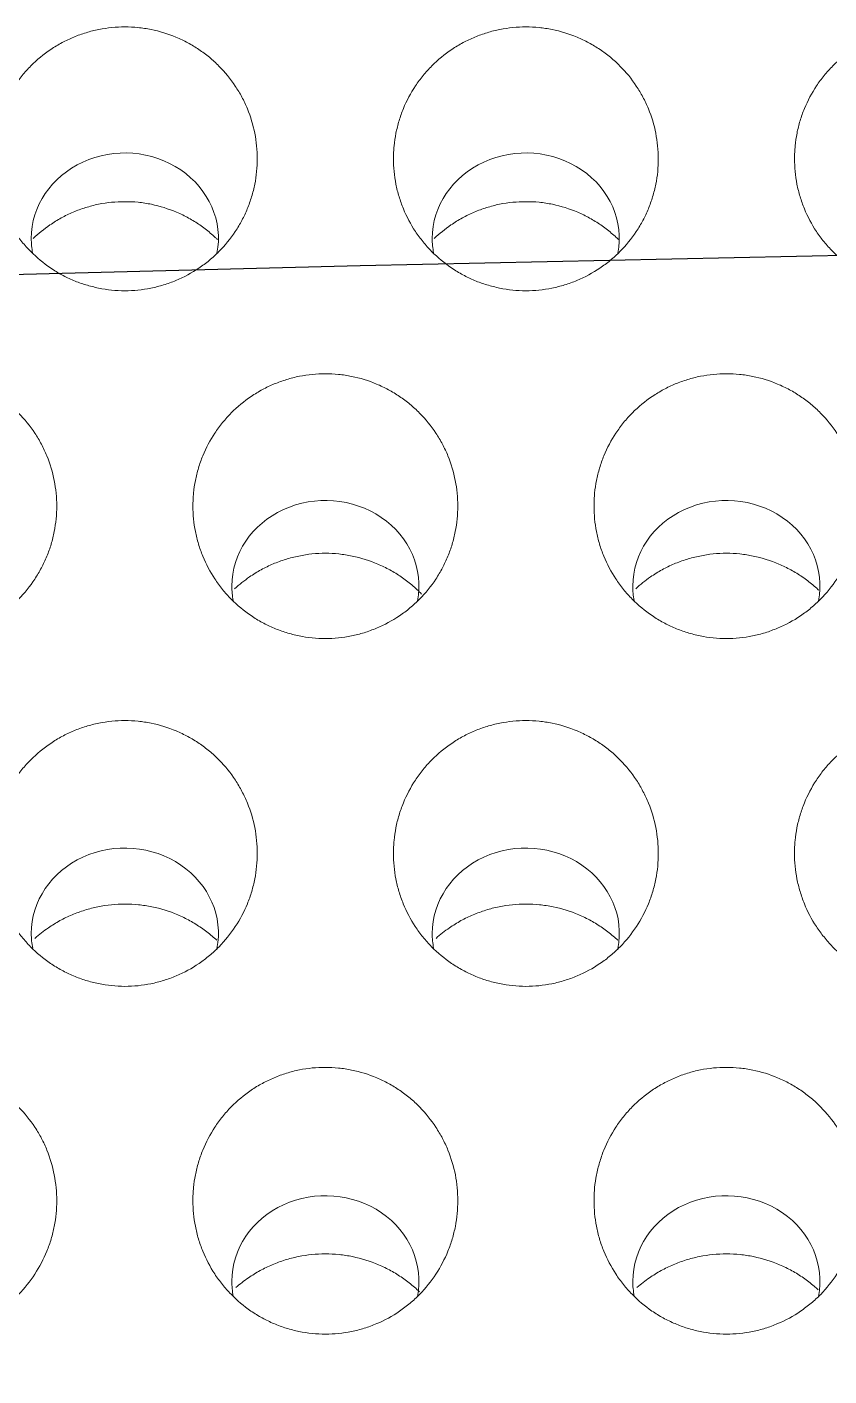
# Model space of a CAD drawing. Header units: inches. Extents: x 3778 to 56227, y -16914 to 35091.
# Drawn here: x 43222.56 to 43228.54, y -12617.59 to -12607.54 of the extents above; entities that cross this region are included whole.
import ezdxf

# ---------------------------------------------------------------- set-up
doc = ezdxf.new("R2010")
doc.units = ezdxf.units.IN
doc.header["$LTSCALE"] = 100
doc.header["$MEASUREMENT"] = 0
doc.linetypes.add('DH-HID2', pattern=[1.2, 0.8, -0.4])
doc.layers.add('2-con', color=2, linetype='Continuous')
doc.layers.add('FU-FURM', color=251, linetype='DH-HID2')
doc.layers.add('mark-B', color=2, linetype='Continuous', lineweight=20)

# ---------------------------------------------------------------- blocks, each defined once
blk = doc.blocks.new('cjscjdeh')
at = {"layer": 'FU-FURM', "color": 8}
blk.add_arc((151099.517, 66904.318), 1330.569, 80.781096, 99.076777, dxfattribs=at)
blk = doc.blocks.new('무풍1WAY 대형')
at = {"layer": 'mark-B'}
for centre, start_param, end_param in [((-543.721, -462.07), 2.9638, 6.283185), ((-543.721, -462.07), 0, 0.173766), ((-540.734, -462.07), 2.9638, 6.283185), ((-540.734, -462.07), 0, 0.173766), ((-542.227, -464.658), 2.964977, 6.283185), ((-542.227, -464.658), 0, 0.172588), ((-539.24, -464.658), 2.964977, 6.283185), ((-539.24, -464.658), 0, 0.172588), ((-543.721, -467.245), 2.966255, 6.283185), ((-543.721, -467.245), 0, 0.171318), ((-540.734, -467.245), 2.966255, 6.283185), ((-540.734, -467.245), 0, 0.171318), ((-542.227, -469.832), 2.967433, 6.283185), ((-542.227, -469.832), 0, 0.17014), ((-539.24, -469.832), 2.967433, 6.283185), ((-539.24, -469.832), 0, 0.17014)]:
    blk.add_ellipse(centre, major_axis=(0.697, 0), ratio=0.913545, start_param=start_param, end_param=end_param, dxfattribs=at)
for points, knots in [([(-543.721, -461.676), (-543.655, -461.676), (-543.59, -461.683), (-543.493, -461.703), (-543.461, -461.711), (-543.399, -461.73), (-543.338, -461.753), (-543.279, -461.781), (-543.222, -461.812), (-543.194, -461.83), (-543.113, -461.885), (-543.064, -461.926), (-542.996, -461.996), (-542.975, -462.02), (-542.934, -462.071), (-542.915, -462.097), (-542.862, -462.178), (-542.832, -462.235), (-542.802, -462.309), (-542.796, -462.324), (-542.785, -462.355), (-542.78, -462.37), (-542.767, -462.417), (-542.759, -462.448), (-542.741, -462.542), (-542.735, -462.605), (-542.735, -462.686), (-542.735, -462.702), (-542.737, -462.735), (-542.738, -462.751), (-542.742, -462.798), (-542.752, -462.862), (-542.771, -462.939), (-542.786, -462.985), (-542.796, -463.016), (-542.802, -463.031), (-542.833, -463.106), (-542.862, -463.163), (-542.915, -463.243), (-542.934, -463.27), (-542.975, -463.32), (-542.997, -463.345), (-543.065, -463.414), (-543.114, -463.455), (-543.182, -463.501), (-543.196, -463.51), (-543.224, -463.527), (-543.238, -463.535), (-543.281, -463.558), (-543.339, -463.587), (-543.416, -463.614), (-543.463, -463.628), (-543.495, -463.636), (-543.511, -463.64), (-543.592, -463.656), (-543.656, -463.662), (-543.754, -463.662), (-543.787, -463.66), (-543.853, -463.654), (-543.885, -463.649), (-543.981, -463.629), (-544.043, -463.61), (-544.118, -463.578), (-544.133, -463.572), (-544.163, -463.557), (-544.178, -463.55), (-544.22, -463.526), (-544.276, -463.493), (-544.34, -463.444), (-544.377, -463.412), (-544.401, -463.39), (-544.412, -463.378), (-544.47, -463.32), (-544.51, -463.27), (-544.563, -463.189), (-544.579, -463.162), (-544.609, -463.105), (-544.623, -463.075), (-544.659, -462.985), (-544.677, -462.924), (-544.696, -462.83), (-544.7, -462.798), (-544.706, -462.734), (-544.708, -462.702), (-544.708, -462.605), (-544.702, -462.542), (-544.683, -462.447), (-544.676, -462.416), (-544.657, -462.354), (-544.647, -462.324), (-544.61, -462.235), (-544.581, -462.178), (-544.509, -462.069), (-544.469, -462.018), (-544.401, -461.949), (-544.377, -461.927), (-544.34, -461.896), (-544.327, -461.886), (-544.301, -461.866), (-544.288, -461.856), (-544.22, -461.81), (-544.163, -461.779), (-544.088, -461.748), (-544.073, -461.742), (-544.042, -461.73), (-544.027, -461.725), (-543.98, -461.711), (-543.948, -461.702), (-543.852, -461.683), (-543.787, -461.676), (-543.721, -461.676)], [0, 0, 0, 0, 0.03125, 0.03125, 0.046875, 0.046875, 0.0625, 0.078125, 0.078125, 0.09375, 0.09375, 0.125, 0.125, 0.140625, 0.140625, 0.15625, 0.15625, 0.1875, 0.1875, 0.195313, 0.195313, 0.203125, 0.203125, 0.21875, 0.21875, 0.25, 0.25, 0.257813, 0.257813, 0.265625, 0.265625, 0.28125, 0.296875, 0.304688, 0.304688, 0.3125, 0.3125, 0.34375, 0.34375, 0.359375, 0.359375, 0.375, 0.375, 0.40625, 0.40625, 0.414063, 0.414063, 0.421875, 0.421875, 0.4375, 0.453125, 0.460938, 0.460938, 0.46875, 0.46875, 0.5, 0.5, 0.515625, 0.515625, 0.53125, 0.53125, 0.5625, 0.5625, 0.570313, 0.570313, 0.578125, 0.578125, 0.59375, 0.609375, 0.617188, 0.617188, 0.625, 0.625, 0.65625, 0.65625, 0.671875, 0.671875, 0.6875, 0.6875, 0.71875, 0.71875, 0.734375, 0.734375, 0.75, 0.75, 0.78125, 0.78125, 0.796875, 0.796875, 0.8125, 0.8125, 0.84375, 0.84375, 0.875, 0.875, 0.890625, 0.890625, 0.898437, 0.898437, 0.90625, 0.90625, 0.9375, 0.9375, 0.945312, 0.945312, 0.953125, 0.953125, 0.96875, 0.96875, 1, 1, 1, 1]), ([(-540.734, -461.676), (-540.668, -461.676), (-540.602, -461.683), (-540.505, -461.703), (-540.474, -461.711), (-540.411, -461.73), (-540.35, -461.753), (-540.292, -461.781), (-540.235, -461.812), (-540.206, -461.83), (-540.126, -461.885), (-540.076, -461.926), (-540.009, -461.996), (-539.987, -462.02), (-539.946, -462.071), (-539.927, -462.097), (-539.874, -462.178), (-539.845, -462.235), (-539.814, -462.309), (-539.809, -462.324), (-539.798, -462.355), (-539.793, -462.37), (-539.779, -462.417), (-539.772, -462.448), (-539.753, -462.542), (-539.747, -462.605), (-539.747, -462.686), (-539.747, -462.702), (-539.749, -462.735), (-539.75, -462.751), (-539.755, -462.798), (-539.764, -462.862), (-539.783, -462.939), (-539.798, -462.985), (-539.809, -463.016), (-539.815, -463.031), (-539.845, -463.106), (-539.875, -463.163), (-539.928, -463.243), (-539.947, -463.27), (-539.988, -463.32), (-540.009, -463.345), (-540.077, -463.414), (-540.127, -463.455), (-540.194, -463.501), (-540.208, -463.51), (-540.236, -463.527), (-540.25, -463.535), (-540.293, -463.558), (-540.352, -463.587), (-540.428, -463.614), (-540.476, -463.628), (-540.507, -463.636), (-540.524, -463.64), (-540.604, -463.656), (-540.669, -463.662), (-540.767, -463.662), (-540.799, -463.66), (-540.865, -463.654), (-540.898, -463.649), (-540.993, -463.629), (-541.056, -463.61), (-541.131, -463.578), (-541.146, -463.572), (-541.175, -463.557), (-541.19, -463.55), (-541.233, -463.526), (-541.288, -463.493), (-541.353, -463.444), (-541.389, -463.412), (-541.413, -463.39), (-541.425, -463.378), (-541.482, -463.32), (-541.522, -463.27), (-541.575, -463.189), (-541.591, -463.162), (-541.621, -463.105), (-541.635, -463.075), (-541.671, -462.985), (-541.69, -462.924), (-541.708, -462.83), (-541.713, -462.798), (-541.719, -462.734), (-541.72, -462.702), (-541.72, -462.605), (-541.714, -462.542), (-541.696, -462.447), (-541.688, -462.416), (-541.67, -462.354), (-541.659, -462.324), (-541.623, -462.235), (-541.593, -462.178), (-541.522, -462.069), (-541.481, -462.018), (-541.413, -461.949), (-541.39, -461.927), (-541.352, -461.896), (-541.339, -461.886), (-541.313, -461.866), (-541.3, -461.856), (-541.233, -461.81), (-541.176, -461.779), (-541.101, -461.748), (-541.086, -461.742), (-541.055, -461.73), (-541.039, -461.725), (-540.992, -461.711), (-540.96, -461.702), (-540.865, -461.683), (-540.8, -461.676), (-540.734, -461.676)], [0, 0, 0, 0, 0.03125, 0.03125, 0.046875, 0.046875, 0.0625, 0.078125, 0.078125, 0.09375, 0.09375, 0.125, 0.125, 0.140625, 0.140625, 0.15625, 0.15625, 0.1875, 0.1875, 0.195313, 0.195313, 0.203125, 0.203125, 0.21875, 0.21875, 0.25, 0.25, 0.257813, 0.257813, 0.265625, 0.265625, 0.28125, 0.296875, 0.304688, 0.304688, 0.3125, 0.3125, 0.34375, 0.34375, 0.359375, 0.359375, 0.375, 0.375, 0.40625, 0.40625, 0.414063, 0.414063, 0.421875, 0.421875, 0.4375, 0.453125, 0.460938, 0.460938, 0.46875, 0.46875, 0.5, 0.5, 0.515625, 0.515625, 0.53125, 0.53125, 0.5625, 0.5625, 0.570313, 0.570313, 0.578125, 0.578125, 0.59375, 0.609375, 0.617188, 0.617188, 0.625, 0.625, 0.65625, 0.65625, 0.671875, 0.671875, 0.6875, 0.6875, 0.71875, 0.71875, 0.734375, 0.734375, 0.75, 0.75, 0.78125, 0.78125, 0.796875, 0.796875, 0.8125, 0.8125, 0.84375, 0.84375, 0.875, 0.875, 0.890625, 0.890625, 0.898438, 0.898438, 0.90625, 0.90625, 0.9375, 0.9375, 0.945313, 0.945313, 0.953125, 0.953125, 0.96875, 0.96875, 1, 1, 1, 1]), ([(-537.746, -461.676), (-537.68, -461.676), (-537.615, -461.683), (-537.518, -461.703), (-537.486, -461.711), (-537.424, -461.73), (-537.363, -461.753), (-537.304, -461.781), (-537.247, -461.812), (-537.219, -461.83), (-537.138, -461.885), (-537.089, -461.926), (-537.021, -461.996), (-536.999, -462.02), (-536.959, -462.071), (-536.94, -462.097), (-536.887, -462.178), (-536.857, -462.235), (-536.827, -462.309), (-536.821, -462.324), (-536.81, -462.355), (-536.805, -462.37), (-536.792, -462.417), (-536.784, -462.448), (-536.766, -462.542), (-536.759, -462.605), (-536.759, -462.686), (-536.76, -462.702), (-536.761, -462.735), (-536.763, -462.751), (-536.767, -462.798), (-536.776, -462.862), (-536.796, -462.939), (-536.81, -462.985), (-536.821, -463.016), (-536.827, -463.031), (-536.857, -463.106), (-536.887, -463.163), (-536.94, -463.243), (-536.959, -463.27), (-537, -463.32), (-537.022, -463.345), (-537.09, -463.414), (-537.139, -463.455), (-537.207, -463.501), (-537.221, -463.51), (-537.249, -463.527), (-537.263, -463.535), (-537.306, -463.558), (-537.364, -463.587), (-537.441, -463.614), (-537.488, -463.628), (-537.52, -463.636), (-537.536, -463.64), (-537.617, -463.656), (-537.681, -463.662), (-537.779, -463.662), (-537.812, -463.66), (-537.878, -463.654), (-537.91, -463.649), (-538.006, -463.629), (-538.068, -463.61), (-538.143, -463.578), (-538.158, -463.572), (-538.188, -463.557), (-538.202, -463.55), (-538.245, -463.526), (-538.301, -463.493), (-538.365, -463.444), (-538.402, -463.412), (-538.426, -463.39), (-538.437, -463.378), (-538.494, -463.32), (-538.535, -463.27), (-538.588, -463.189), (-538.604, -463.162), (-538.634, -463.105), (-538.648, -463.075), (-538.684, -462.985), (-538.702, -462.924), (-538.72, -462.83), (-538.725, -462.798), (-538.731, -462.734), (-538.733, -462.702), (-538.733, -462.605), (-538.727, -462.542), (-538.708, -462.447), (-538.7, -462.416), (-538.682, -462.354), (-538.671, -462.324), (-538.635, -462.235), (-538.605, -462.178), (-538.534, -462.069), (-538.494, -462.018), (-538.426, -461.949), (-538.402, -461.927), (-538.365, -461.896), (-538.352, -461.886), (-538.326, -461.866), (-538.312, -461.856), (-538.245, -461.81), (-538.188, -461.779), (-538.113, -461.748), (-538.098, -461.742), (-538.067, -461.73), (-538.051, -461.725), (-538.004, -461.711), (-537.973, -461.702), (-537.877, -461.683), (-537.812, -461.676), (-537.746, -461.676)], [0, 0, 0, 0, 0.03125, 0.03125, 0.046875, 0.046875, 0.0625, 0.078125, 0.078125, 0.09375, 0.09375, 0.125, 0.125, 0.140625, 0.140625, 0.15625, 0.15625, 0.1875, 0.1875, 0.195313, 0.195313, 0.203125, 0.203125, 0.21875, 0.21875, 0.25, 0.25, 0.257813, 0.257813, 0.265625, 0.265625, 0.28125, 0.296875, 0.304688, 0.304688, 0.3125, 0.3125, 0.34375, 0.34375, 0.359375, 0.359375, 0.375, 0.375, 0.40625, 0.40625, 0.414063, 0.414063, 0.421875, 0.421875, 0.4375, 0.453125, 0.460938, 0.460938, 0.46875, 0.46875, 0.5, 0.5, 0.515625, 0.515625, 0.53125, 0.53125, 0.5625, 0.5625, 0.570313, 0.570313, 0.578125, 0.578125, 0.59375, 0.609375, 0.617188, 0.617188, 0.625, 0.625, 0.65625, 0.65625, 0.671875, 0.671875, 0.6875, 0.6875, 0.71875, 0.71875, 0.734375, 0.734375, 0.75, 0.75, 0.78125, 0.78125, 0.796875, 0.796875, 0.8125, 0.8125, 0.84375, 0.84375, 0.875, 0.875, 0.890625, 0.890625, 0.898438, 0.898438, 0.90625, 0.90625, 0.9375, 0.9375, 0.945313, 0.945313, 0.953125, 0.953125, 0.96875, 0.96875, 1, 1, 1, 1]), ([(-543.055, -462.024), (-543.085, -462.049), (-543.116, -462.073), (-543.162, -462.105), (-543.176, -462.114), (-543.205, -462.132), (-543.22, -462.141), (-543.264, -462.165), (-543.325, -462.195), (-543.404, -462.224), (-543.453, -462.238), (-543.486, -462.246), (-543.503, -462.25), (-543.587, -462.267), (-543.654, -462.274), (-543.756, -462.274), (-543.79, -462.272), (-543.858, -462.265), (-543.891, -462.26), (-543.991, -462.239), (-544.055, -462.219), (-544.133, -462.186), (-544.149, -462.179), (-544.18, -462.164), (-544.195, -462.156), (-544.239, -462.132), (-544.296, -462.096), (-544.36, -462.047), (-544.396, -462.016), (-544.406, -462.007)], [0, 0, 0, 0, 0.079565, 0.079565, 0.11392, 0.11392, 0.148275, 0.148275, 0.216985, 0.285694, 0.320049, 0.320049, 0.354404, 0.354404, 0.491823, 0.491823, 0.560533, 0.560533, 0.629242, 0.629242, 0.766661, 0.766661, 0.801016, 0.801016, 0.835371, 0.835371, 0.904081, 0.97279, 1, 1, 1, 1]), ([(-540.068, -462.024), (-540.097, -462.049), (-540.128, -462.073), (-540.174, -462.105), (-540.189, -462.114), (-540.218, -462.132), (-540.232, -462.141), (-540.277, -462.165), (-540.338, -462.195), (-540.417, -462.224), (-540.466, -462.238), (-540.499, -462.246), (-540.516, -462.25), (-540.599, -462.267), (-540.666, -462.274), (-540.768, -462.274), (-540.802, -462.272), (-540.87, -462.265), (-540.904, -462.26), (-541.003, -462.239), (-541.068, -462.219), (-541.146, -462.186), (-541.161, -462.179), (-541.192, -462.164), (-541.207, -462.156), (-541.252, -462.132), (-541.309, -462.096), (-541.376, -462.045), (-541.413, -462.012), (-541.429, -461.997), (-541.432, -461.994), (-541.436, -461.991)], [0, 0, 0, 0, 0.078285, 0.078285, 0.112087, 0.112087, 0.145889, 0.145889, 0.213493, 0.281097, 0.314899, 0.314899, 0.348702, 0.348702, 0.48391, 0.48391, 0.551514, 0.551514, 0.619118, 0.619118, 0.754326, 0.754326, 0.788128, 0.788128, 0.82193, 0.82193, 0.889534, 0.957138, 0.99094, 0.99094, 1, 1, 1, 1]), ([(-545.215, -464.265), (-545.149, -464.265), (-545.084, -464.272), (-544.987, -464.292), (-544.955, -464.3), (-544.893, -464.319), (-544.832, -464.341), (-544.774, -464.37), (-544.716, -464.401), (-544.688, -464.418), (-544.608, -464.473), (-544.558, -464.514), (-544.49, -464.583), (-544.469, -464.607), (-544.428, -464.658), (-544.409, -464.684), (-544.356, -464.764), (-544.326, -464.821), (-544.29, -464.91), (-544.279, -464.941), (-544.261, -465.003), (-544.253, -465.034), (-544.235, -465.127), (-544.228, -465.191), (-544.228, -465.272), (-544.229, -465.288), (-544.23, -465.32), (-544.232, -465.336), (-544.236, -465.383), (-544.245, -465.446), (-544.265, -465.524), (-544.28, -465.57), (-544.29, -465.6), (-544.296, -465.615), (-544.327, -465.69), (-544.356, -465.747), (-544.409, -465.827), (-544.428, -465.853), (-544.469, -465.904), (-544.491, -465.928), (-544.559, -465.997), (-544.609, -466.038), (-544.676, -466.083), (-544.69, -466.092), (-544.718, -466.109), (-544.732, -466.117), (-544.775, -466.141), (-544.834, -466.169), (-544.91, -466.196), (-544.957, -466.209), (-544.989, -466.218), (-545.005, -466.221), (-545.086, -466.237), (-545.15, -466.244), (-545.248, -466.244), (-545.281, -466.242), (-545.346, -466.235), (-545.379, -466.231), (-545.474, -466.211), (-545.537, -466.192), (-545.612, -466.16), (-545.627, -466.154), (-545.656, -466.139), (-545.671, -466.132), (-545.714, -466.109), (-545.769, -466.075), (-545.834, -466.027), (-545.87, -465.995), (-545.894, -465.973), (-545.906, -465.961), (-545.963, -465.903), (-546.003, -465.853), (-546.056, -465.773), (-546.072, -465.745), (-546.102, -465.688), (-546.116, -465.659), (-546.153, -465.57), (-546.171, -465.509), (-546.189, -465.415), (-546.194, -465.383), (-546.2, -465.319), (-546.202, -465.287), (-546.202, -465.191), (-546.195, -465.128), (-546.177, -465.033), (-546.169, -465.002), (-546.151, -464.94), (-546.14, -464.91), (-546.104, -464.821), (-546.074, -464.764), (-546.003, -464.656), (-545.962, -464.606), (-545.894, -464.537), (-545.871, -464.515), (-545.833, -464.484), (-545.82, -464.473), (-545.794, -464.454), (-545.781, -464.444), (-545.714, -464.399), (-545.657, -464.368), (-545.582, -464.336), (-545.566, -464.33), (-545.536, -464.319), (-545.52, -464.314), (-545.473, -464.299), (-545.441, -464.291), (-545.346, -464.272), (-545.281, -464.265), (-545.215, -464.265)], [0, 0, 0, 0, 0.03125, 0.03125, 0.046875, 0.046875, 0.0625, 0.078125, 0.078125, 0.09375, 0.09375, 0.125, 0.125, 0.140625, 0.140625, 0.15625, 0.15625, 0.1875, 0.1875, 0.203125, 0.203125, 0.21875, 0.21875, 0.25, 0.25, 0.257813, 0.257813, 0.265625, 0.265625, 0.28125, 0.296875, 0.304688, 0.304688, 0.3125, 0.3125, 0.34375, 0.34375, 0.359375, 0.359375, 0.375, 0.375, 0.40625, 0.40625, 0.414063, 0.414063, 0.421875, 0.421875, 0.4375, 0.453125, 0.460938, 0.460938, 0.46875, 0.46875, 0.5, 0.5, 0.515625, 0.515625, 0.53125, 0.53125, 0.5625, 0.5625, 0.570313, 0.570313, 0.578125, 0.578125, 0.59375, 0.609375, 0.617188, 0.617188, 0.625, 0.625, 0.65625, 0.65625, 0.671875, 0.671875, 0.6875, 0.6875, 0.71875, 0.71875, 0.734375, 0.734375, 0.75, 0.75, 0.78125, 0.78125, 0.796875, 0.796875, 0.8125, 0.8125, 0.84375, 0.84375, 0.875, 0.875, 0.890625, 0.890625, 0.898438, 0.898438, 0.90625, 0.90625, 0.9375, 0.9375, 0.945313, 0.945313, 0.953125, 0.953125, 0.96875, 0.96875, 1, 1, 1, 1]), ([(-542.227, -464.265), (-542.161, -464.265), (-542.096, -464.272), (-541.999, -464.292), (-541.968, -464.3), (-541.905, -464.319), (-541.844, -464.341), (-541.786, -464.37), (-541.729, -464.401), (-541.701, -464.418), (-541.62, -464.473), (-541.571, -464.514), (-541.503, -464.583), (-541.481, -464.607), (-541.44, -464.658), (-541.421, -464.684), (-541.368, -464.764), (-541.339, -464.821), (-541.302, -464.91), (-541.291, -464.941), (-541.273, -465.003), (-541.265, -465.034), (-541.247, -465.127), (-541.241, -465.191), (-541.241, -465.272), (-541.241, -465.288), (-541.243, -465.32), (-541.244, -465.336), (-541.249, -465.383), (-541.258, -465.446), (-541.277, -465.524), (-541.292, -465.57), (-541.303, -465.6), (-541.309, -465.615), (-541.339, -465.69), (-541.369, -465.747), (-541.422, -465.827), (-541.441, -465.853), (-541.482, -465.904), (-541.504, -465.928), (-541.572, -465.997), (-541.621, -466.038), (-541.689, -466.083), (-541.702, -466.092), (-541.73, -466.109), (-541.745, -466.117), (-541.787, -466.141), (-541.846, -466.169), (-541.922, -466.196), (-541.97, -466.209), (-542.001, -466.218), (-542.018, -466.221), (-542.098, -466.237), (-542.163, -466.244), (-542.26, -466.244), (-542.293, -466.242), (-542.359, -466.235), (-542.391, -466.231), (-542.487, -466.211), (-542.549, -466.192), (-542.624, -466.16), (-542.639, -466.154), (-542.669, -466.139), (-542.683, -466.132), (-542.726, -466.109), (-542.782, -466.075), (-542.846, -466.027), (-542.883, -465.995), (-542.906, -465.973), (-542.918, -465.961), (-542.975, -465.903), (-543.016, -465.853), (-543.069, -465.773), (-543.085, -465.745), (-543.115, -465.688), (-543.129, -465.659), (-543.165, -465.57), (-543.183, -465.509), (-543.202, -465.415), (-543.206, -465.383), (-543.213, -465.319), (-543.214, -465.287), (-543.214, -465.191), (-543.208, -465.128), (-543.189, -465.033), (-543.182, -465.002), (-543.163, -464.94), (-543.153, -464.91), (-543.116, -464.821), (-543.086, -464.764), (-543.015, -464.656), (-542.975, -464.606), (-542.907, -464.537), (-542.883, -464.515), (-542.845, -464.484), (-542.833, -464.473), (-542.807, -464.454), (-542.793, -464.444), (-542.726, -464.399), (-542.669, -464.368), (-542.594, -464.336), (-542.579, -464.33), (-542.548, -464.319), (-542.532, -464.314), (-542.485, -464.299), (-542.454, -464.291), (-542.358, -464.272), (-542.293, -464.265), (-542.227, -464.265)], [0, 0, 0, 0, 0.03125, 0.03125, 0.046875, 0.046875, 0.0625, 0.078125, 0.078125, 0.09375, 0.09375, 0.125, 0.125, 0.140625, 0.140625, 0.15625, 0.15625, 0.1875, 0.1875, 0.203125, 0.203125, 0.21875, 0.21875, 0.25, 0.25, 0.257812, 0.257812, 0.265625, 0.265625, 0.28125, 0.296875, 0.304687, 0.304687, 0.3125, 0.3125, 0.34375, 0.34375, 0.359375, 0.359375, 0.375, 0.375, 0.40625, 0.40625, 0.414062, 0.414062, 0.421875, 0.421875, 0.4375, 0.453125, 0.460937, 0.460937, 0.46875, 0.46875, 0.5, 0.5, 0.515625, 0.515625, 0.53125, 0.53125, 0.5625, 0.5625, 0.570312, 0.570312, 0.578125, 0.578125, 0.59375, 0.609375, 0.617187, 0.617187, 0.625, 0.625, 0.65625, 0.65625, 0.671875, 0.671875, 0.6875, 0.6875, 0.71875, 0.71875, 0.734375, 0.734375, 0.75, 0.75, 0.78125, 0.78125, 0.796875, 0.796875, 0.8125, 0.8125, 0.84375, 0.84375, 0.875, 0.875, 0.890625, 0.890625, 0.898437, 0.898437, 0.90625, 0.90625, 0.9375, 0.9375, 0.945312, 0.945312, 0.953125, 0.953125, 0.96875, 0.96875, 1, 1, 1, 1]), ([(-539.24, -464.265), (-539.174, -464.265), (-539.109, -464.272), (-539.012, -464.292), (-538.98, -464.3), (-538.918, -464.319), (-538.857, -464.341), (-538.798, -464.37), (-538.741, -464.401), (-538.713, -464.418), (-538.632, -464.473), (-538.583, -464.514), (-538.515, -464.583), (-538.494, -464.607), (-538.453, -464.658), (-538.434, -464.684), (-538.381, -464.764), (-538.351, -464.821), (-538.315, -464.91), (-538.304, -464.941), (-538.285, -465.003), (-538.278, -465.034), (-538.26, -465.127), (-538.253, -465.191), (-538.253, -465.272), (-538.254, -465.288), (-538.255, -465.32), (-538.256, -465.336), (-538.261, -465.383), (-538.27, -465.446), (-538.29, -465.524), (-538.304, -465.57), (-538.315, -465.6), (-538.321, -465.615), (-538.351, -465.69), (-538.381, -465.747), (-538.434, -465.827), (-538.453, -465.853), (-538.494, -465.904), (-538.516, -465.928), (-538.584, -465.997), (-538.634, -466.038), (-538.701, -466.083), (-538.715, -466.092), (-538.743, -466.109), (-538.757, -466.117), (-538.8, -466.141), (-538.858, -466.169), (-538.935, -466.196), (-538.982, -466.209), (-539.014, -466.218), (-539.03, -466.221), (-539.11, -466.237), (-539.175, -466.244), (-539.273, -466.244), (-539.306, -466.242), (-539.371, -466.235), (-539.404, -466.231), (-539.499, -466.211), (-539.561, -466.192), (-539.637, -466.16), (-539.652, -466.154), (-539.681, -466.139), (-539.696, -466.132), (-539.739, -466.109), (-539.794, -466.075), (-539.858, -466.027), (-539.895, -465.995), (-539.919, -465.973), (-539.931, -465.961), (-539.988, -465.903), (-540.028, -465.853), (-540.081, -465.773), (-540.097, -465.745), (-540.127, -465.688), (-540.141, -465.659), (-540.177, -465.57), (-540.196, -465.509), (-540.214, -465.415), (-540.219, -465.383), (-540.225, -465.319), (-540.227, -465.287), (-540.226, -465.191), (-540.22, -465.128), (-540.202, -465.033), (-540.194, -465.002), (-540.176, -464.94), (-540.165, -464.91), (-540.129, -464.821), (-540.099, -464.764), (-540.027, -464.656), (-539.987, -464.606), (-539.919, -464.537), (-539.895, -464.515), (-539.858, -464.484), (-539.845, -464.473), (-539.819, -464.454), (-539.806, -464.444), (-539.739, -464.399), (-539.682, -464.368), (-539.607, -464.336), (-539.591, -464.33), (-539.561, -464.319), (-539.545, -464.314), (-539.498, -464.299), (-539.466, -464.291), (-539.371, -464.272), (-539.306, -464.265), (-539.24, -464.265)], [0, 0, 0, 0, 0.03125, 0.03125, 0.046875, 0.046875, 0.0625, 0.078125, 0.078125, 0.09375, 0.09375, 0.125, 0.125, 0.140625, 0.140625, 0.15625, 0.15625, 0.1875, 0.1875, 0.203125, 0.203125, 0.21875, 0.21875, 0.25, 0.25, 0.257812, 0.257812, 0.265625, 0.265625, 0.28125, 0.296875, 0.304687, 0.304687, 0.3125, 0.3125, 0.34375, 0.34375, 0.359375, 0.359375, 0.375, 0.375, 0.40625, 0.40625, 0.414062, 0.414062, 0.421875, 0.421875, 0.4375, 0.453125, 0.460937, 0.460937, 0.46875, 0.46875, 0.5, 0.5, 0.515625, 0.515625, 0.53125, 0.53125, 0.5625, 0.5625, 0.570312, 0.570312, 0.578125, 0.578125, 0.59375, 0.609375, 0.617187, 0.617187, 0.625, 0.625, 0.65625, 0.65625, 0.671875, 0.671875, 0.6875, 0.6875, 0.71875, 0.71875, 0.734375, 0.734375, 0.75, 0.75, 0.78125, 0.78125, 0.796875, 0.796875, 0.8125, 0.8125, 0.84375, 0.84375, 0.875, 0.875, 0.890625, 0.890625, 0.898437, 0.898437, 0.90625, 0.90625, 0.9375, 0.9375, 0.945313, 0.945313, 0.953125, 0.953125, 0.96875, 0.96875, 1, 1, 1, 1]), ([(-541.558, -464.622), (-541.589, -464.65), (-541.623, -464.677), (-541.672, -464.71), (-541.686, -464.719), (-541.715, -464.737), (-541.729, -464.746), (-541.774, -464.77), (-541.834, -464.799), (-541.913, -464.828), (-541.961, -464.842), (-541.994, -464.85), (-542.011, -464.854), (-542.094, -464.871), (-542.161, -464.878), (-542.262, -464.878), (-542.295, -464.876), (-542.363, -464.869), (-542.397, -464.864), (-542.495, -464.844), (-542.559, -464.824), (-542.637, -464.791), (-542.652, -464.784), (-542.683, -464.769), (-542.698, -464.761), (-542.742, -464.737), (-542.799, -464.701), (-542.865, -464.651), (-542.902, -464.619), (-542.913, -464.608)], [0, 0, 0, 0, 0.086067, 0.086067, 0.11998, 0.11998, 0.153892, 0.153892, 0.221716, 0.28954, 0.323452, 0.323452, 0.357364, 0.357364, 0.493013, 0.493013, 0.560837, 0.560837, 0.628661, 0.628661, 0.76431, 0.76431, 0.798222, 0.798222, 0.832134, 0.832134, 0.899959, 0.967783, 1, 1, 1, 1]), ([(-538.57, -464.622), (-538.602, -464.65), (-538.635, -464.677), (-538.684, -464.71), (-538.698, -464.719), (-538.727, -464.737), (-538.742, -464.746), (-538.786, -464.77), (-538.846, -464.799), (-538.925, -464.828), (-538.974, -464.842), (-539.007, -464.85), (-539.023, -464.854), (-539.106, -464.871), (-539.173, -464.878), (-539.274, -464.878), (-539.308, -464.876), (-539.376, -464.869), (-539.409, -464.864), (-539.508, -464.844), (-539.572, -464.824), (-539.649, -464.791), (-539.665, -464.784), (-539.695, -464.769), (-539.71, -464.761), (-539.754, -464.737), (-539.811, -464.701), (-539.877, -464.651), (-539.914, -464.619), (-539.926, -464.608)], [0, 0, 0, 0, 0.086067, 0.086067, 0.11998, 0.11998, 0.153892, 0.153892, 0.221716, 0.28954, 0.323452, 0.323452, 0.357364, 0.357364, 0.493013, 0.493013, 0.560837, 0.560837, 0.628661, 0.628661, 0.76431, 0.76431, 0.798222, 0.798222, 0.832134, 0.832134, 0.899958, 0.967783, 1, 1, 1, 1]), ([(-543.721, -466.854), (-543.655, -466.854), (-543.59, -466.861), (-543.493, -466.88), (-543.462, -466.889), (-543.399, -466.908), (-543.339, -466.93), (-543.28, -466.958), (-543.223, -466.989), (-543.195, -467.006), (-543.114, -467.061), (-543.065, -467.102), (-542.997, -467.17), (-542.975, -467.194), (-542.934, -467.245), (-542.915, -467.271), (-542.862, -467.351), (-542.833, -467.408), (-542.796, -467.497), (-542.785, -467.527), (-542.767, -467.589), (-542.759, -467.62), (-542.741, -467.713), (-542.735, -467.776), (-542.735, -467.857), (-542.735, -467.873), (-542.737, -467.905), (-542.738, -467.921), (-542.743, -467.968), (-542.752, -468.031), (-542.771, -468.108), (-542.786, -468.154), (-542.797, -468.185), (-542.802, -468.2), (-542.833, -468.274), (-542.863, -468.33), (-542.916, -468.41), (-542.935, -468.436), (-542.976, -468.487), (-542.998, -468.511), (-543.066, -468.579), (-543.115, -468.62), (-543.183, -468.666), (-543.197, -468.675), (-543.225, -468.691), (-543.239, -468.7), (-543.282, -468.723), (-543.34, -468.75), (-543.416, -468.778), (-543.464, -468.791), (-543.495, -468.799), (-543.512, -468.803), (-543.592, -468.819), (-543.657, -468.825), (-543.754, -468.825), (-543.787, -468.823), (-543.852, -468.817), (-543.885, -468.812), (-543.98, -468.793), (-544.042, -468.774), (-544.118, -468.742), (-544.133, -468.736), (-544.162, -468.721), (-544.177, -468.714), (-544.22, -468.691), (-544.275, -468.657), (-544.339, -468.609), (-544.376, -468.577), (-544.4, -468.555), (-544.412, -468.544), (-544.469, -468.486), (-544.509, -468.437), (-544.562, -468.357), (-544.578, -468.329), (-544.608, -468.272), (-544.622, -468.243), (-544.659, -468.154), (-544.677, -468.093), (-544.695, -467.999), (-544.7, -467.968), (-544.706, -467.904), (-544.708, -467.872), (-544.708, -467.776), (-544.702, -467.713), (-544.683, -467.619), (-544.675, -467.587), (-544.657, -467.526), (-544.635, -467.466), (-544.608, -467.408), (-544.579, -467.352), (-544.562, -467.324), (-544.508, -467.243), (-544.468, -467.193), (-544.4, -467.124), (-544.376, -467.103), (-544.339, -467.071), (-544.326, -467.061), (-544.3, -467.042), (-544.287, -467.032), (-544.22, -466.987), (-544.163, -466.956), (-544.088, -466.925), (-544.072, -466.919), (-544.042, -466.908), (-544.026, -466.902), (-543.979, -466.888), (-543.947, -466.88), (-543.852, -466.861), (-543.787, -466.854), (-543.721, -466.854)], [0, 0, 0, 0, 0.03125, 0.03125, 0.046875, 0.046875, 0.0625, 0.078125, 0.078125, 0.09375, 0.09375, 0.125, 0.125, 0.140625, 0.140625, 0.15625, 0.15625, 0.1875, 0.1875, 0.203125, 0.203125, 0.21875, 0.21875, 0.25, 0.25, 0.257812, 0.257812, 0.265625, 0.265625, 0.28125, 0.296875, 0.304687, 0.304687, 0.3125, 0.3125, 0.34375, 0.34375, 0.359375, 0.359375, 0.375, 0.375, 0.40625, 0.40625, 0.414062, 0.414062, 0.421875, 0.421875, 0.4375, 0.453125, 0.460937, 0.460937, 0.46875, 0.46875, 0.5, 0.5, 0.515625, 0.515625, 0.53125, 0.53125, 0.5625, 0.5625, 0.570312, 0.570312, 0.578125, 0.578125, 0.59375, 0.609375, 0.617187, 0.617187, 0.625, 0.625, 0.65625, 0.65625, 0.671875, 0.671875, 0.6875, 0.6875, 0.71875, 0.71875, 0.734375, 0.734375, 0.75, 0.75, 0.78125, 0.78125, 0.796875, 0.796875, 0.8125, 0.828125, 0.828125, 0.84375, 0.84375, 0.875, 0.875, 0.890625, 0.890625, 0.898437, 0.898437, 0.90625, 0.90625, 0.9375, 0.9375, 0.945312, 0.945312, 0.953125, 0.953125, 0.96875, 0.96875, 1, 1, 1, 1]), ([(-540.734, -466.854), (-540.668, -466.854), (-540.603, -466.861), (-540.506, -466.88), (-540.474, -466.889), (-540.412, -466.908), (-540.351, -466.93), (-540.293, -466.958), (-540.235, -466.989), (-540.207, -467.006), (-540.127, -467.061), (-540.077, -467.102), (-540.009, -467.17), (-539.988, -467.194), (-539.947, -467.245), (-539.928, -467.271), (-539.875, -467.351), (-539.845, -467.408), (-539.809, -467.497), (-539.798, -467.527), (-539.779, -467.589), (-539.772, -467.62), (-539.753, -467.713), (-539.747, -467.776), (-539.747, -467.857), (-539.748, -467.873), (-539.749, -467.905), (-539.75, -467.921), (-539.755, -467.968), (-539.764, -468.031), (-539.783, -468.108), (-539.798, -468.154), (-539.809, -468.185), (-539.815, -468.2), (-539.845, -468.274), (-539.875, -468.33), (-539.928, -468.41), (-539.948, -468.436), (-539.989, -468.487), (-540.01, -468.511), (-540.078, -468.579), (-540.128, -468.62), (-540.195, -468.666), (-540.209, -468.675), (-540.237, -468.691), (-540.251, -468.7), (-540.294, -468.723), (-540.353, -468.75), (-540.429, -468.778), (-540.476, -468.791), (-540.508, -468.799), (-540.524, -468.803), (-540.604, -468.819), (-540.669, -468.825), (-540.767, -468.825), (-540.799, -468.823), (-540.865, -468.817), (-540.897, -468.812), (-540.993, -468.793), (-541.055, -468.774), (-541.13, -468.742), (-541.145, -468.736), (-541.175, -468.721), (-541.189, -468.714), (-541.232, -468.691), (-541.287, -468.657), (-541.352, -468.609), (-541.388, -468.577), (-541.412, -468.555), (-541.424, -468.544), (-541.481, -468.486), (-541.522, -468.437), (-541.574, -468.357), (-541.591, -468.329), (-541.621, -468.272), (-541.635, -468.243), (-541.671, -468.154), (-541.689, -468.093), (-541.708, -467.999), (-541.712, -467.968), (-541.719, -467.904), (-541.72, -467.872), (-541.72, -467.776), (-541.714, -467.713), (-541.695, -467.619), (-541.688, -467.587), (-541.669, -467.526), (-541.648, -467.466), (-541.621, -467.408), (-541.591, -467.352), (-541.575, -467.324), (-541.521, -467.243), (-541.48, -467.193), (-541.413, -467.124), (-541.389, -467.103), (-541.351, -467.071), (-541.338, -467.061), (-541.312, -467.042), (-541.299, -467.032), (-541.232, -466.987), (-541.175, -466.956), (-541.1, -466.925), (-541.085, -466.919), (-541.054, -466.908), (-541.038, -466.902), (-540.991, -466.888), (-540.96, -466.88), (-540.864, -466.861), (-540.8, -466.854), (-540.734, -466.854)], [0, 0, 0, 0, 0.03125, 0.03125, 0.046875, 0.046875, 0.0625, 0.078125, 0.078125, 0.09375, 0.09375, 0.125, 0.125, 0.140625, 0.140625, 0.15625, 0.15625, 0.1875, 0.1875, 0.203125, 0.203125, 0.21875, 0.21875, 0.25, 0.25, 0.257813, 0.257813, 0.265625, 0.265625, 0.28125, 0.296875, 0.304688, 0.304688, 0.3125, 0.3125, 0.34375, 0.34375, 0.359375, 0.359375, 0.375, 0.375, 0.40625, 0.40625, 0.414063, 0.414063, 0.421875, 0.421875, 0.4375, 0.453125, 0.460938, 0.460938, 0.46875, 0.46875, 0.5, 0.5, 0.515625, 0.515625, 0.53125, 0.53125, 0.5625, 0.5625, 0.570313, 0.570313, 0.578125, 0.578125, 0.59375, 0.609375, 0.617188, 0.617188, 0.625, 0.625, 0.65625, 0.65625, 0.671875, 0.671875, 0.6875, 0.6875, 0.71875, 0.71875, 0.734375, 0.734375, 0.75, 0.75, 0.78125, 0.78125, 0.796875, 0.796875, 0.8125, 0.828125, 0.828125, 0.84375, 0.84375, 0.875, 0.875, 0.890625, 0.890625, 0.898438, 0.898438, 0.90625, 0.90625, 0.9375, 0.9375, 0.945313, 0.945313, 0.953125, 0.953125, 0.96875, 0.96875, 1, 1, 1, 1]), ([(-537.746, -466.854), (-537.68, -466.854), (-537.615, -466.861), (-537.518, -466.88), (-537.487, -466.889), (-537.424, -466.908), (-537.364, -466.93), (-537.305, -466.958), (-537.248, -466.989), (-537.22, -467.006), (-537.139, -467.061), (-537.09, -467.102), (-537.022, -467.17), (-537, -467.194), (-536.959, -467.245), (-536.94, -467.271), (-536.887, -467.351), (-536.858, -467.408), (-536.821, -467.497), (-536.81, -467.527), (-536.792, -467.589), (-536.784, -467.62), (-536.766, -467.713), (-536.76, -467.776), (-536.76, -467.857), (-536.76, -467.873), (-536.762, -467.905), (-536.763, -467.921), (-536.767, -467.968), (-536.777, -468.031), (-536.796, -468.108), (-536.811, -468.154), (-536.822, -468.185), (-536.827, -468.2), (-536.858, -468.274), (-536.888, -468.33), (-536.941, -468.41), (-536.96, -468.436), (-537.001, -468.487), (-537.023, -468.511), (-537.091, -468.579), (-537.14, -468.62), (-537.208, -468.666), (-537.221, -468.675), (-537.249, -468.691), (-537.264, -468.7), (-537.307, -468.723), (-537.365, -468.75), (-537.441, -468.778), (-537.489, -468.791), (-537.52, -468.799), (-537.536, -468.803), (-537.617, -468.819), (-537.681, -468.825), (-537.779, -468.825), (-537.812, -468.823), (-537.877, -468.817), (-537.91, -468.812), (-538.005, -468.793), (-538.067, -468.774), (-538.143, -468.742), (-538.158, -468.736), (-538.187, -468.721), (-538.202, -468.714), (-538.245, -468.691), (-538.3, -468.657), (-538.364, -468.609), (-538.401, -468.577), (-538.425, -468.555), (-538.436, -468.544), (-538.494, -468.486), (-538.534, -468.437), (-538.587, -468.357), (-538.603, -468.329), (-538.633, -468.272), (-538.647, -468.243), (-538.684, -468.154), (-538.702, -468.093), (-538.72, -467.999), (-538.725, -467.968), (-538.731, -467.904), (-538.733, -467.872), (-538.733, -467.776), (-538.726, -467.713), (-538.708, -467.619), (-538.7, -467.587), (-538.682, -467.526), (-538.66, -467.466), (-538.633, -467.408), (-538.603, -467.352), (-538.587, -467.324), (-538.533, -467.243), (-538.493, -467.193), (-538.425, -467.124), (-538.401, -467.103), (-538.364, -467.071), (-538.351, -467.061), (-538.325, -467.042), (-538.312, -467.032), (-538.244, -466.987), (-538.188, -466.956), (-538.112, -466.925), (-538.097, -466.919), (-538.066, -466.908), (-538.051, -466.902), (-538.004, -466.888), (-537.972, -466.88), (-537.877, -466.861), (-537.812, -466.854), (-537.746, -466.854)], [0, 0, 0, 0, 0.03125, 0.03125, 0.046875, 0.046875, 0.0625, 0.078125, 0.078125, 0.09375, 0.09375, 0.125, 0.125, 0.140625, 0.140625, 0.15625, 0.15625, 0.1875, 0.1875, 0.203125, 0.203125, 0.21875, 0.21875, 0.25, 0.25, 0.257812, 0.257812, 0.265625, 0.265625, 0.28125, 0.296875, 0.304687, 0.304687, 0.3125, 0.3125, 0.34375, 0.34375, 0.359375, 0.359375, 0.375, 0.375, 0.40625, 0.40625, 0.414062, 0.414062, 0.421875, 0.421875, 0.4375, 0.453125, 0.460937, 0.460937, 0.46875, 0.46875, 0.5, 0.5, 0.515625, 0.515625, 0.53125, 0.53125, 0.5625, 0.5625, 0.570312, 0.570312, 0.578125, 0.578125, 0.59375, 0.609375, 0.617187, 0.617187, 0.625, 0.625, 0.65625, 0.65625, 0.671875, 0.671875, 0.6875, 0.6875, 0.71875, 0.71875, 0.734375, 0.734375, 0.75, 0.75, 0.78125, 0.78125, 0.796875, 0.796875, 0.8125, 0.828125, 0.828125, 0.84375, 0.84375, 0.875, 0.875, 0.890625, 0.890625, 0.898437, 0.898437, 0.90625, 0.90625, 0.9375, 0.9375, 0.945312, 0.945312, 0.953125, 0.953125, 0.96875, 0.96875, 1, 1, 1, 1]), ([(-543.046, -467.225), (-543.08, -467.257), (-543.117, -467.286), (-543.17, -467.322), (-543.185, -467.332), (-543.213, -467.349), (-543.228, -467.358), (-543.271, -467.382), (-543.331, -467.411), (-543.409, -467.439), (-543.458, -467.453), (-543.49, -467.461), (-543.507, -467.465), (-543.589, -467.482), (-543.655, -467.489), (-543.755, -467.489), (-543.789, -467.487), (-543.856, -467.48), (-543.889, -467.475), (-543.987, -467.455), (-544.05, -467.435), (-544.127, -467.402), (-544.142, -467.395), (-544.173, -467.38), (-544.187, -467.373), (-544.231, -467.349), (-544.288, -467.314), (-544.353, -467.264), (-544.391, -467.231), (-544.405, -467.217), (-544.407, -467.215), (-544.409, -467.213)], [0, 0, 0, 0, 0.094998, 0.094998, 0.128307, 0.128307, 0.161616, 0.161616, 0.228234, 0.294851, 0.32816, 0.32816, 0.361469, 0.361469, 0.494705, 0.494705, 0.561323, 0.561323, 0.627941, 0.627941, 0.761177, 0.761177, 0.794486, 0.794486, 0.827795, 0.827795, 0.894413, 0.961031, 0.99434, 0.99434, 1, 1, 1, 1]), ([(-540.058, -467.225), (-540.093, -467.257), (-540.13, -467.286), (-540.183, -467.322), (-540.197, -467.332), (-540.226, -467.349), (-540.24, -467.358), (-540.284, -467.382), (-540.344, -467.411), (-540.422, -467.439), (-540.47, -467.453), (-540.503, -467.461), (-540.519, -467.465), (-540.601, -467.482), (-540.667, -467.489), (-540.768, -467.489), (-540.801, -467.487), (-540.868, -467.48), (-540.901, -467.475), (-540.999, -467.455), (-541.063, -467.435), (-541.139, -467.402), (-541.155, -467.395), (-541.185, -467.38), (-541.2, -467.373), (-541.244, -467.349), (-541.3, -467.314), (-541.366, -467.264), (-541.403, -467.231), (-541.427, -467.208), (-541.439, -467.196), (-541.451, -467.184), (-541.451, -467.184), (-541.451, -467.184)], [0, 0, 0, 0, 0.0924, 0.0924, 0.124798, 0.124798, 0.157196, 0.157196, 0.221993, 0.286789, 0.319187, 0.319187, 0.351585, 0.351585, 0.481177, 0.481177, 0.545974, 0.545974, 0.61077, 0.61077, 0.740362, 0.740362, 0.772761, 0.772761, 0.805159, 0.805159, 0.869955, 0.934751, 0.967149, 0.967149, 0.999547, 0.999547, 1, 1, 1, 1]), ([(-545.215, -469.443), (-545.149, -469.443), (-545.084, -469.45), (-545.003, -469.466), (-544.987, -469.47), (-544.956, -469.478), (-544.94, -469.482), (-544.894, -469.496), (-544.833, -469.518), (-544.774, -469.546), (-544.717, -469.577), (-544.689, -469.594), (-544.608, -469.649), (-544.559, -469.69), (-544.491, -469.758), (-544.469, -469.782), (-544.428, -469.832), (-544.409, -469.858), (-544.356, -469.938), (-544.327, -469.994), (-544.29, -470.083), (-544.279, -470.113), (-544.261, -470.175), (-544.253, -470.205), (-544.235, -470.299), (-544.229, -470.362), (-544.229, -470.442), (-544.229, -470.458), (-544.231, -470.49), (-544.232, -470.506), (-544.236, -470.553), (-544.246, -470.616), (-544.261, -470.678), (-544.28, -470.739), (-544.29, -470.769), (-544.327, -470.858), (-544.357, -470.914), (-544.41, -470.994), (-544.429, -471.02), (-544.47, -471.07), (-544.492, -471.094), (-544.56, -471.162), (-544.609, -471.203), (-544.677, -471.248), (-544.691, -471.257), (-544.719, -471.274), (-544.733, -471.282), (-544.776, -471.305), (-544.834, -471.332), (-544.91, -471.36), (-544.958, -471.373), (-544.989, -471.381), (-545.006, -471.384), (-545.086, -471.4), (-545.15, -471.407), (-545.248, -471.407), (-545.281, -471.405), (-545.346, -471.399), (-545.378, -471.394), (-545.474, -471.375), (-545.536, -471.356), (-545.611, -471.324), (-545.626, -471.318), (-545.656, -471.304), (-545.67, -471.296), (-545.713, -471.273), (-545.768, -471.24), (-545.833, -471.192), (-545.869, -471.16), (-545.893, -471.138), (-545.905, -471.127), (-545.962, -471.07), (-546.003, -471.02), (-546.056, -470.94), (-546.072, -470.913), (-546.102, -470.856), (-546.116, -470.827), (-546.152, -470.738), (-546.171, -470.678), (-546.189, -470.584), (-546.194, -470.553), (-546.2, -470.489), (-546.201, -470.457), (-546.201, -470.362), (-546.195, -470.299), (-546.177, -470.205), (-546.169, -470.174), (-546.15, -470.112), (-546.129, -470.052), (-546.095, -469.98), (-546.072, -469.939), (-546.055, -469.911), (-546.047, -469.897), (-546.002, -469.83), (-545.961, -469.78), (-545.894, -469.712), (-545.87, -469.69), (-545.832, -469.659), (-545.819, -469.649), (-545.793, -469.63), (-545.78, -469.62), (-545.713, -469.575), (-545.656, -469.545), (-545.581, -469.513), (-545.566, -469.507), (-545.535, -469.496), (-545.519, -469.491), (-545.473, -469.477), (-545.441, -469.469), (-545.346, -469.45), (-545.281, -469.443), (-545.215, -469.443)], [0, 0, 0, 0, 0.03125, 0.03125, 0.039063, 0.039063, 0.046875, 0.046875, 0.0625, 0.078125, 0.078125, 0.09375, 0.09375, 0.125, 0.125, 0.140625, 0.140625, 0.15625, 0.15625, 0.1875, 0.1875, 0.203125, 0.203125, 0.21875, 0.21875, 0.25, 0.25, 0.257812, 0.257812, 0.265625, 0.265625, 0.28125, 0.296875, 0.296875, 0.3125, 0.3125, 0.34375, 0.34375, 0.359375, 0.359375, 0.375, 0.375, 0.40625, 0.40625, 0.414062, 0.414062, 0.421875, 0.421875, 0.4375, 0.453125, 0.460937, 0.460937, 0.46875, 0.46875, 0.5, 0.5, 0.515625, 0.515625, 0.53125, 0.53125, 0.5625, 0.5625, 0.570312, 0.570312, 0.578125, 0.578125, 0.59375, 0.609375, 0.617187, 0.617187, 0.625, 0.625, 0.65625, 0.65625, 0.671875, 0.671875, 0.6875, 0.6875, 0.71875, 0.71875, 0.734375, 0.734375, 0.75, 0.75, 0.78125, 0.78125, 0.796875, 0.796875, 0.8125, 0.828125, 0.835937, 0.835937, 0.84375, 0.84375, 0.875, 0.875, 0.890625, 0.890625, 0.898437, 0.898437, 0.90625, 0.90625, 0.9375, 0.9375, 0.945312, 0.945312, 0.953125, 0.953125, 0.96875, 0.96875, 1, 1, 1, 1]), ([(-542.227, -469.443), (-542.162, -469.443), (-542.096, -469.45), (-542.016, -469.466), (-542, -469.47), (-541.968, -469.478), (-541.953, -469.482), (-541.906, -469.496), (-541.845, -469.518), (-541.787, -469.546), (-541.73, -469.577), (-541.701, -469.594), (-541.621, -469.649), (-541.571, -469.69), (-541.503, -469.758), (-541.482, -469.782), (-541.441, -469.832), (-541.422, -469.858), (-541.369, -469.938), (-541.339, -469.994), (-541.303, -470.083), (-541.292, -470.113), (-541.273, -470.175), (-541.266, -470.205), (-541.247, -470.299), (-541.241, -470.362), (-541.241, -470.442), (-541.241, -470.458), (-541.243, -470.49), (-541.244, -470.506), (-541.249, -470.553), (-541.258, -470.616), (-541.274, -470.678), (-541.292, -470.739), (-541.303, -470.769), (-541.339, -470.858), (-541.369, -470.914), (-541.423, -470.994), (-541.442, -471.02), (-541.483, -471.07), (-541.504, -471.094), (-541.572, -471.162), (-541.622, -471.203), (-541.689, -471.248), (-541.703, -471.257), (-541.731, -471.274), (-541.745, -471.282), (-541.788, -471.305), (-541.847, -471.332), (-541.923, -471.36), (-541.97, -471.373), (-542.002, -471.381), (-542.018, -471.384), (-542.098, -471.4), (-542.163, -471.407), (-542.26, -471.407), (-542.293, -471.405), (-542.358, -471.399), (-542.391, -471.394), (-542.486, -471.375), (-542.548, -471.356), (-542.624, -471.324), (-542.638, -471.318), (-542.668, -471.304), (-542.683, -471.296), (-542.725, -471.273), (-542.781, -471.24), (-542.845, -471.192), (-542.882, -471.16), (-542.906, -471.138), (-542.917, -471.127), (-542.975, -471.07), (-543.015, -471.02), (-543.068, -470.94), (-543.084, -470.913), (-543.114, -470.856), (-543.128, -470.827), (-543.165, -470.738), (-543.183, -470.678), (-543.201, -470.584), (-543.206, -470.553), (-543.212, -470.489), (-543.214, -470.457), (-543.214, -470.362), (-543.208, -470.299), (-543.189, -470.205), (-543.181, -470.174), (-543.163, -470.112), (-543.141, -470.052), (-543.108, -469.98), (-543.084, -469.939), (-543.068, -469.911), (-543.059, -469.897), (-543.014, -469.83), (-542.974, -469.78), (-542.906, -469.712), (-542.882, -469.69), (-542.845, -469.659), (-542.832, -469.649), (-542.806, -469.63), (-542.793, -469.62), (-542.725, -469.575), (-542.668, -469.545), (-542.593, -469.513), (-542.578, -469.507), (-542.547, -469.496), (-542.532, -469.491), (-542.485, -469.477), (-542.453, -469.469), (-542.358, -469.45), (-542.293, -469.443), (-542.227, -469.443)], [0, 0, 0, 0, 0.03125, 0.03125, 0.039063, 0.039063, 0.046875, 0.046875, 0.0625, 0.078125, 0.078125, 0.09375, 0.09375, 0.125, 0.125, 0.140625, 0.140625, 0.15625, 0.15625, 0.1875, 0.1875, 0.203125, 0.203125, 0.21875, 0.21875, 0.25, 0.25, 0.257813, 0.257813, 0.265625, 0.265625, 0.28125, 0.296875, 0.296875, 0.3125, 0.3125, 0.34375, 0.34375, 0.359375, 0.359375, 0.375, 0.375, 0.40625, 0.40625, 0.414063, 0.414063, 0.421875, 0.421875, 0.4375, 0.453125, 0.460938, 0.460938, 0.46875, 0.46875, 0.5, 0.5, 0.515625, 0.515625, 0.53125, 0.53125, 0.5625, 0.5625, 0.570312, 0.570312, 0.578125, 0.578125, 0.59375, 0.609375, 0.617187, 0.617187, 0.625, 0.625, 0.65625, 0.65625, 0.671875, 0.671875, 0.6875, 0.6875, 0.71875, 0.71875, 0.734375, 0.734375, 0.75, 0.75, 0.78125, 0.78125, 0.796875, 0.796875, 0.8125, 0.828125, 0.835937, 0.835937, 0.84375, 0.84375, 0.875, 0.875, 0.890625, 0.890625, 0.898437, 0.898437, 0.90625, 0.90625, 0.9375, 0.9375, 0.945312, 0.945312, 0.953125, 0.953125, 0.96875, 0.96875, 1, 1, 1, 1]), ([(-539.24, -469.443), (-539.174, -469.443), (-539.109, -469.45), (-539.028, -469.466), (-539.012, -469.47), (-538.981, -469.478), (-538.965, -469.482), (-538.918, -469.496), (-538.858, -469.518), (-538.799, -469.546), (-538.742, -469.577), (-538.714, -469.594), (-538.633, -469.649), (-538.584, -469.69), (-538.516, -469.758), (-538.494, -469.782), (-538.453, -469.832), (-538.434, -469.858), (-538.381, -469.938), (-538.351, -469.994), (-538.315, -470.083), (-538.304, -470.113), (-538.286, -470.175), (-538.278, -470.205), (-538.26, -470.299), (-538.253, -470.362), (-538.253, -470.442), (-538.254, -470.458), (-538.255, -470.49), (-538.257, -470.506), (-538.261, -470.553), (-538.271, -470.616), (-538.286, -470.678), (-538.304, -470.739), (-538.315, -470.769), (-538.352, -470.858), (-538.382, -470.914), (-538.435, -470.994), (-538.454, -471.02), (-538.495, -471.07), (-538.517, -471.094), (-538.585, -471.162), (-538.634, -471.203), (-538.702, -471.248), (-538.716, -471.257), (-538.744, -471.274), (-538.758, -471.282), (-538.801, -471.305), (-538.859, -471.332), (-538.935, -471.36), (-538.983, -471.373), (-539.014, -471.381), (-539.03, -471.384), (-539.111, -471.4), (-539.175, -471.407), (-539.273, -471.407), (-539.305, -471.405), (-539.371, -471.399), (-539.403, -471.394), (-539.499, -471.375), (-539.561, -471.356), (-539.636, -471.324), (-539.651, -471.318), (-539.681, -471.304), (-539.695, -471.296), (-539.738, -471.273), (-539.793, -471.24), (-539.858, -471.192), (-539.894, -471.16), (-539.918, -471.138), (-539.93, -471.127), (-539.987, -471.07), (-540.027, -471.02), (-540.08, -470.94), (-540.097, -470.913), (-540.127, -470.856), (-540.141, -470.827), (-540.177, -470.738), (-540.195, -470.678), (-540.214, -470.584), (-540.219, -470.553), (-540.225, -470.489), (-540.226, -470.457), (-540.226, -470.362), (-540.22, -470.299), (-540.202, -470.205), (-540.194, -470.174), (-540.175, -470.112), (-540.154, -470.052), (-540.12, -469.98), (-540.097, -469.939), (-540.08, -469.911), (-540.072, -469.897), (-540.027, -469.83), (-539.986, -469.78), (-539.918, -469.712), (-539.895, -469.69), (-539.857, -469.659), (-539.844, -469.649), (-539.818, -469.63), (-539.805, -469.62), (-539.738, -469.575), (-539.681, -469.545), (-539.606, -469.513), (-539.591, -469.507), (-539.56, -469.496), (-539.544, -469.491), (-539.497, -469.477), (-539.466, -469.469), (-539.37, -469.45), (-539.306, -469.443), (-539.24, -469.443)], [0, 0, 0, 0, 0.03125, 0.03125, 0.039062, 0.039062, 0.046875, 0.046875, 0.0625, 0.078125, 0.078125, 0.09375, 0.09375, 0.125, 0.125, 0.140625, 0.140625, 0.15625, 0.15625, 0.1875, 0.1875, 0.203125, 0.203125, 0.21875, 0.21875, 0.25, 0.25, 0.257813, 0.257813, 0.265625, 0.265625, 0.28125, 0.296875, 0.296875, 0.3125, 0.3125, 0.34375, 0.34375, 0.359375, 0.359375, 0.375, 0.375, 0.40625, 0.40625, 0.414063, 0.414063, 0.421875, 0.421875, 0.4375, 0.453125, 0.460938, 0.460938, 0.46875, 0.46875, 0.5, 0.5, 0.515625, 0.515625, 0.53125, 0.53125, 0.5625, 0.5625, 0.570313, 0.570313, 0.578125, 0.578125, 0.59375, 0.609375, 0.617188, 0.617188, 0.625, 0.625, 0.65625, 0.65625, 0.671875, 0.671875, 0.6875, 0.6875, 0.71875, 0.71875, 0.734375, 0.734375, 0.75, 0.75, 0.78125, 0.78125, 0.796875, 0.796875, 0.8125, 0.828125, 0.835938, 0.835938, 0.84375, 0.84375, 0.875, 0.875, 0.890625, 0.890625, 0.898438, 0.898438, 0.90625, 0.90625, 0.9375, 0.9375, 0.945313, 0.945313, 0.953125, 0.953125, 0.96875, 0.96875, 1, 1, 1, 1]), ([(-541.545, -469.832), (-541.584, -469.869), (-541.625, -469.902), (-541.683, -469.942), (-541.697, -469.951), (-541.725, -469.969), (-541.74, -469.977), (-541.783, -470.001), (-541.842, -470.029), (-541.919, -470.058), (-541.967, -470.071), (-541.999, -470.08), (-542.015, -470.083), (-542.097, -470.1), (-542.162, -470.106), (-542.261, -470.106), (-542.294, -470.105), (-542.36, -470.098), (-542.393, -470.093), (-542.49, -470.073), (-542.552, -470.053), (-542.629, -470.021), (-542.644, -470.014), (-542.673, -470), (-542.688, -469.992), (-542.731, -469.968), (-542.787, -469.934), (-542.852, -469.884), (-542.889, -469.851), (-542.907, -469.835), (-542.912, -469.83), (-542.917, -469.825)], [0, 0, 0, 0, 0.106293, 0.106293, 0.138838, 0.138838, 0.171384, 0.171384, 0.236475, 0.301567, 0.334112, 0.334112, 0.366658, 0.366658, 0.496841, 0.496841, 0.561932, 0.561932, 0.627024, 0.627024, 0.757206, 0.757206, 0.789752, 0.789752, 0.822298, 0.822298, 0.887389, 0.95248, 0.985026, 0.985026, 1, 1, 1, 1]), ([(-538.558, -469.832), (-538.596, -469.869), (-538.638, -469.902), (-538.696, -469.942), (-538.709, -469.951), (-538.738, -469.969), (-538.752, -469.977), (-538.795, -470.001), (-538.854, -470.029), (-538.932, -470.058), (-538.979, -470.071), (-539.011, -470.08), (-539.028, -470.083), (-539.109, -470.1), (-539.174, -470.106), (-539.273, -470.106), (-539.306, -470.105), (-539.373, -470.098), (-539.406, -470.093), (-539.502, -470.073), (-539.565, -470.053), (-539.641, -470.021), (-539.656, -470.014), (-539.686, -470), (-539.701, -469.992), (-539.744, -469.968), (-539.8, -469.934), (-539.865, -469.884), (-539.901, -469.851), (-539.919, -469.835), (-539.924, -469.83), (-539.93, -469.825)], [0, 0, 0, 0, 0.106293, 0.106293, 0.138838, 0.138838, 0.171384, 0.171384, 0.236475, 0.301567, 0.334112, 0.334112, 0.366658, 0.366658, 0.496841, 0.496841, 0.561932, 0.561932, 0.627024, 0.627024, 0.757206, 0.757206, 0.789752, 0.789752, 0.822298, 0.822298, 0.887389, 0.95248, 0.985026, 0.985026, 1, 1, 1, 1])]:
    blk.add_open_spline(points, degree=3, knots=knots, dxfattribs=at)
blk = doc.blocks.new('dpdjzjs')
at = {"layer": 'mark-B', "rotation": 180}
blk.add_blockref('무풍1WAY 대형', (178654.915, 88751.491), dxfattribs=at)

msp = doc.modelspace()

# ---------------------------------------------------------------- block references
msp.add_blockref('cjscjdeh', (-107842.967, -80843.836))
at = {"layer": '2-con'}
msp.add_blockref('dpdjzjs', (-135970.865, -101830.442), dxfattribs=at)

doc.saveas('drawing.dxf')
